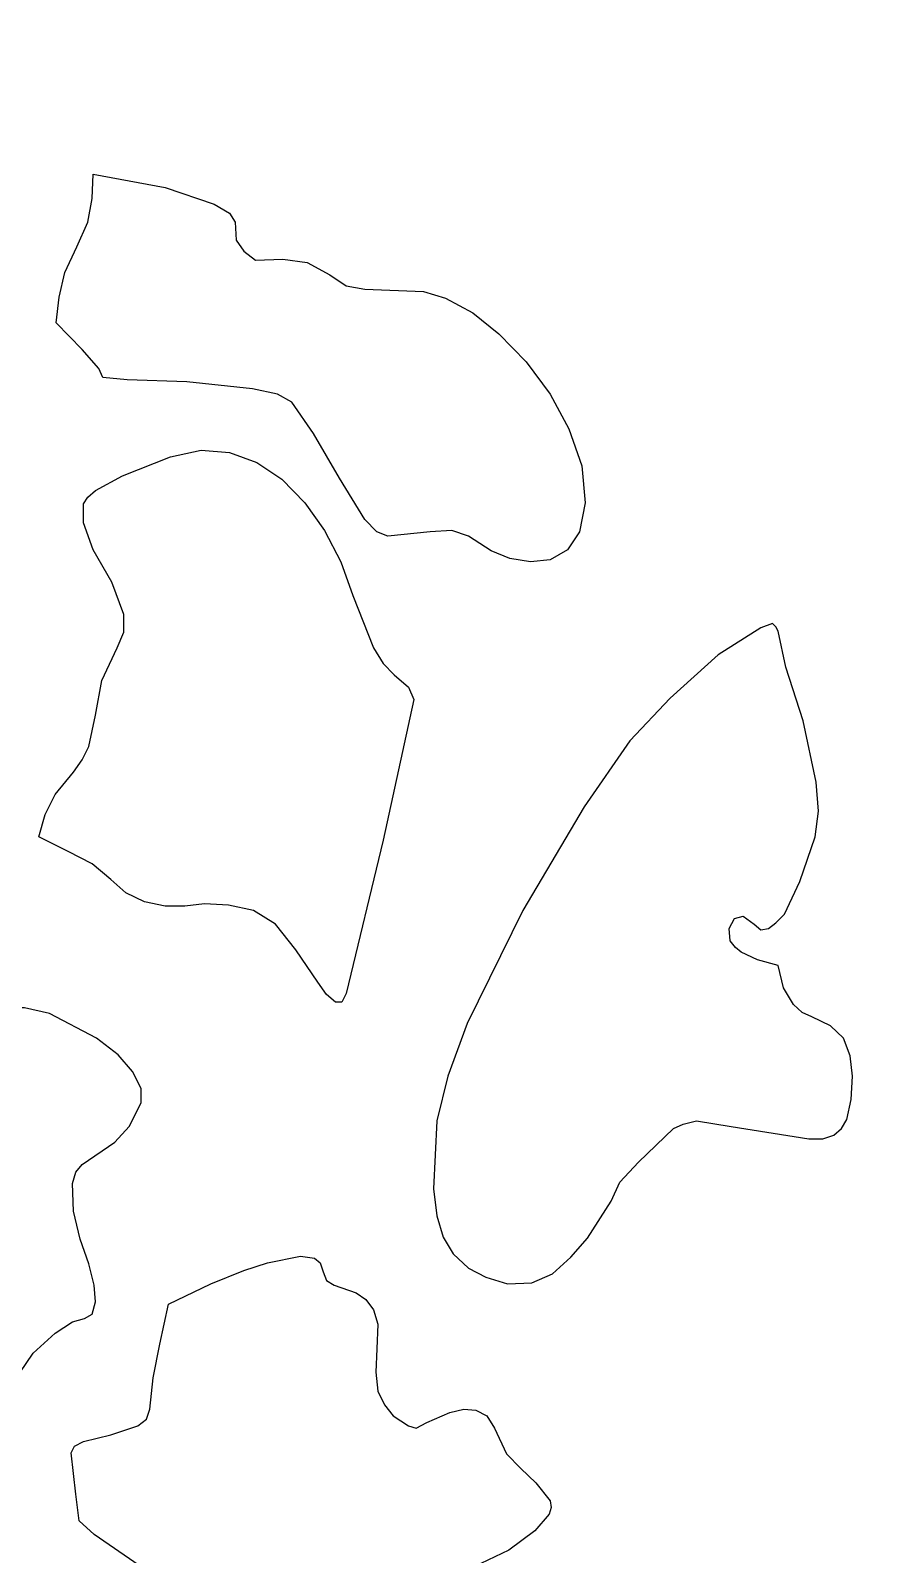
# Model space of a CAD drawing. Header units: centimetres. Extents: x -9.5 to 4.7, y -9.1 to 10.1.
# Drawn here: x 0.928 to 2.793, y -1.647 to 1.648 of the extents above; entities that cross this region are included whole.
import ezdxf

# ---------------------------------------------------------------- set-up
doc = ezdxf.new("R2010")
doc.units = ezdxf.units.CM
doc.header["$MEASUREMENT"] = 0
doc.layers.add('layer 1', color=7, linetype='Continuous')

msp = doc.modelspace()

# ---------------------------------------------------------------- linework, layer by layer
at = {"layer": 'layer 1', "color": 142}
for points, knots in [([(4.65826, -9.10151), (4.65826, -9.10151), (-1.74878, -9.10249), (-1.74878, -9.10249), (-1.74878, -9.10249), (-1.74878, -9.10249), (-1.74878, 10.11864), (-1.74878, 10.11864), (-1.74878, 10.11864), (-1.74878, 10.11864), (4.65826, 10.11864), (4.65826, 10.11864), (4.65826, 10.11864), (4.65826, 10.11864), (4.65826, -9.10151), (4.65826, -9.10151)], [0, 0, 0, 0, 0.2, 0.2, 0.2, 0.2, 0.4, 0.4, 0.4, 0.4, 0.6, 0.6, 0.6, 0.6, 1, 1, 1, 1]), ([(1.08456, 0.89762), (1.08456, 0.89762), (1.13653, 0.8927), (1.13653, 0.8927), (1.13653, 0.8927), (1.13653, 0.8927), (1.26609, 0.88797), (1.26609, 0.88797), (1.26609, 0.88797), (1.26609, 0.88797), (1.40776, 0.8734), (1.40776, 0.8734), (1.40776, 0.8734), (1.40776, 0.8734), (1.46186, 0.86138), (1.46186, 0.86138), (1.46186, 0.86138), (1.46186, 0.86138), (1.49247, 0.84445), (1.49247, 0.84445), (1.49247, 0.84445), (1.49247, 0.84445), (1.53946, 0.7767), (1.53946, 0.7767), (1.53946, 0.7767), (1.53946, 0.7767), (1.59605, 0.6802), (1.59605, 0.6802), (1.59605, 0.6802), (1.59605, 0.6802), (1.65051, 0.59079), (1.65051, 0.59079), (1.65051, 0.59079), (1.65051, 0.59079), (1.6765, 0.5642), (1.6765, 0.5642), (1.6765, 0.5642), (1.6765, 0.5642), (1.69999, 0.55455), (1.69999, 0.55455), (1.69999, 0.55455), (1.69999, 0.55455), (1.79183, 0.5642), (1.79183, 0.5642), (1.79183, 0.5642), (1.79183, 0.5642), (1.83881, 0.56657), (1.83881, 0.56657), (1.83881, 0.56657), (1.83881, 0.56657), (1.87441, 0.55455), (1.87441, 0.55455), (1.87441, 0.55455), (1.87441, 0.55455), (1.92388, 0.52304), (1.92388, 0.52304), (1.92388, 0.52304), (1.92388, 0.52304), (1.96375, 0.50611), (1.96375, 0.50611), (1.96375, 0.50611), (1.96375, 0.50611), (2.0086, 0.49882), (2.0086, 0.49882), (2.0086, 0.49882), (2.0086, 0.49882), (2.05131, 0.50374), (2.05131, 0.50374), (2.05131, 0.50374), (2.05131, 0.50374), (2.08869, 0.52541), (2.08869, 0.52541), (2.08869, 0.52541), (2.08869, 0.52541), (2.11467, 0.5642), (2.11467, 0.5642), (2.11467, 0.5642), (2.11467, 0.5642), (2.12642, 0.62703), (2.12642, 0.62703), (2.12642, 0.62703), (2.12642, 0.62703), (2.11965, 0.70659), (2.11965, 0.70659), (2.11965, 0.70659), (2.11965, 0.70659), (2.09118, 0.78635), (2.09118, 0.78635), (2.09118, 0.78635), (2.09118, 0.78635), (2.05131, 0.86138), (2.05131, 0.86138), (2.05131, 0.86138), (2.05131, 0.86138), (1.99934, 0.9313), (1.99934, 0.9313), (1.99934, 0.9313), (1.99934, 0.9313), (1.94026, 0.99176), (1.94026, 0.99176), (1.94026, 0.99176), (1.94026, 0.99176), (1.88366, 1.03764), (1.88366, 1.03764), (1.88366, 1.03764), (1.88366, 1.03764), (1.82493, 1.06915), (1.82493, 1.06915), (1.82493, 1.06915), (1.82493, 1.06915), (1.77759, 1.08353), (1.77759, 1.08353), (1.77759, 1.08353), (1.77759, 1.08353), (1.65051, 1.08845), (1.65051, 1.08845), (1.65051, 1.08845), (1.65051, 1.08845), (1.61029, 1.09574), (1.61029, 1.09574), (1.61029, 1.09574), (1.61029, 1.09574), (1.57505, 1.11977), (1.57505, 1.11977), (1.57505, 1.11977), (1.57505, 1.11977), (1.52558, 1.14635), (1.52558, 1.14635), (1.52558, 1.14635), (1.52558, 1.14635), (1.47361, 1.15364), (1.47361, 1.15364), (1.47361, 1.15364), (1.47361, 1.15364), (1.41452, 1.15128), (1.41452, 1.15128), (1.41452, 1.15128), (1.41452, 1.15128), (1.38889, 1.17058), (1.38889, 1.17058), (1.38889, 1.17058), (1.38889, 1.17058), (1.37216, 1.1948), (1.37216, 1.1948), (1.37216, 1.1948), (1.37216, 1.1948), (1.37003, 1.2334), (1.37003, 1.2334), (1.37003, 1.2334), (1.37003, 1.2334), (1.35793, 1.2527), (1.35793, 1.2527), (1.35793, 1.2527), (1.35793, 1.2527), (1.32518, 1.272), (1.32518, 1.272), (1.32518, 1.272), (1.32518, 1.272), (1.21911, 1.30824), (1.21911, 1.30824), (1.21911, 1.30824), (1.21911, 1.30824), (1.06356, 1.33719), (1.06356, 1.33719), (1.06356, 1.33719), (1.06356, 1.33719), (1.06107, 1.28421), (1.06107, 1.28421), (1.06107, 1.28421), (1.06107, 1.28421), (1.05181, 1.2334), (1.05181, 1.2334), (1.05181, 1.2334), (1.05181, 1.2334), (1.02796, 1.18023), (1.02796, 1.18023), (1.02796, 1.18023), (1.02796, 1.18023), (1.00198, 1.12469), (1.00198, 1.12469), (1.00198, 1.12469), (1.00198, 1.12469), (0.99023, 1.07152), (0.99023, 1.07152), (0.99023, 1.07152), (0.99023, 1.07152), (0.98311, 1.01598), (0.98311, 1.01598), (0.98311, 1.01598), (0.98311, 1.01598), (1.03971, 0.95788), (1.03971, 0.95788), (1.03971, 0.95788), (1.03971, 0.95788), (1.0753, 0.91692), (1.0753, 0.91692), (1.0753, 0.91692), (1.0753, 0.91692), (1.08456, 0.89762), (1.08456, 0.89762)], [0, 0, 0, 0, 0.0196078, 0.0196078, 0.0196078, 0.0196078, 0.0392157, 0.0392157, 0.0392157, 0.0392157, 0.0588235, 0.0588235, 0.0588235, 0.0588235, 0.0784314, 0.0784314, 0.0784314, 0.0784314, 0.0980392, 0.0980392, 0.0980392, 0.0980392, 0.1176471, 0.1176471, 0.1176471, 0.1176471, 0.1372549, 0.1372549, 0.1372549, 0.1372549, 0.1568627, 0.1568627, 0.1568627, 0.1568627, 0.1764706, 0.1764706, 0.1764706, 0.1764706, 0.1960784, 0.1960784, 0.1960784, 0.1960784, 0.2156863, 0.2156863, 0.2156863, 0.2156863, 0.2352941, 0.2352941, 0.2352941, 0.2352941, 0.254902, 0.254902, 0.254902, 0.254902, 0.2745098, 0.2745098, 0.2745098, 0.2745098, 0.2941176, 0.2941176, 0.2941176, 0.2941176, 0.3137255, 0.3137255, 0.3137255, 0.3137255, 0.3333333, 0.3333333, 0.3333333, 0.3333333, 0.3529412, 0.3529412, 0.3529412, 0.3529412, 0.372549, 0.372549, 0.372549, 0.372549, 0.3921569, 0.3921569, 0.3921569, 0.3921569, 0.4117647, 0.4117647, 0.4117647, 0.4117647, 0.4313725, 0.4313725, 0.4313725, 0.4313725, 0.4509804, 0.4509804, 0.4509804, 0.4509804, 0.4705882, 0.4705882, 0.4705882, 0.4705882, 0.4901961, 0.4901961, 0.4901961, 0.4901961, 0.5098039, 0.5098039, 0.5098039, 0.5098039, 0.5294118, 0.5294118, 0.5294118, 0.5294118, 0.5490196, 0.5490196, 0.5490196, 0.5490196, 0.5686275, 0.5686275, 0.5686275, 0.5686275, 0.5882353, 0.5882353, 0.5882353, 0.5882353, 0.6078431, 0.6078431, 0.6078431, 0.6078431, 0.627451, 0.627451, 0.627451, 0.627451, 0.6470588, 0.6470588, 0.6470588, 0.6470588, 0.6666667, 0.6666667, 0.6666667, 0.6666667, 0.6862745, 0.6862745, 0.6862745, 0.6862745, 0.7058824, 0.7058824, 0.7058824, 0.7058824, 0.7254902, 0.7254902, 0.7254902, 0.7254902, 0.745098, 0.745098, 0.745098, 0.745098, 0.7647059, 0.7647059, 0.7647059, 0.7647059, 0.7843137, 0.7843137, 0.7843137, 0.7843137, 0.8039216, 0.8039216, 0.8039216, 0.8039216, 0.8235294, 0.8235294, 0.8235294, 0.8235294, 0.8431373, 0.8431373, 0.8431373, 0.8431373, 0.8627451, 0.8627451, 0.8627451, 0.8627451, 0.8823529, 0.8823529, 0.8823529, 0.8823529, 0.9019608, 0.9019608, 0.9019608, 0.9019608, 0.9215686, 0.9215686, 0.9215686, 0.9215686, 0.9411765, 0.9411765, 0.9411765, 0.9411765, 0.9607843, 0.9607843, 0.9607843, 0.9607843, 1, 1, 1, 1]), ([(0.94574, -0.09554), (0.94574, -0.09554), (1.0091, -0.12685), (1.0091, -0.12685), (1.0091, -0.12685), (1.0091, -0.12685), (1.06107, -0.15344), (1.06107, -0.15344), (1.06107, -0.15344), (1.06107, -0.15344), (1.10129, -0.18731), (1.10129, -0.18731), (1.10129, -0.18731), (1.10129, -0.18731), (1.13404, -0.21626), (1.13404, -0.21626), (1.13404, -0.21626), (1.13404, -0.21626), (1.17426, -0.23556), (1.17426, -0.23556), (1.17426, -0.23556), (1.17426, -0.23556), (1.21911, -0.24521), (1.21911, -0.24521), (1.21911, -0.24521), (1.21911, -0.24521), (1.26146, -0.24521), (1.26146, -0.24521), (1.26146, -0.24521), (1.26146, -0.24521), (1.30382, -0.24048), (1.30382, -0.24048), (1.30382, -0.24048), (1.30382, -0.24048), (1.35579, -0.24285), (1.35579, -0.24285), (1.35579, -0.24285), (1.35579, -0.24285), (1.40989, -0.25486), (1.40989, -0.25486), (1.40989, -0.25486), (1.40989, -0.25486), (1.45724, -0.28381), (1.45724, -0.28381), (1.45724, -0.28381), (1.45724, -0.28381), (1.50173, -0.33954), (1.50173, -0.33954), (1.50173, -0.33954), (1.50173, -0.33954), (1.54907, -0.40946), (1.54907, -0.40946), (1.54907, -0.40946), (1.54907, -0.40946), (1.56793, -0.43604), (1.56793, -0.43604), (1.56793, -0.43604), (1.56793, -0.43604), (1.5868, -0.45298), (1.5868, -0.45298), (1.5868, -0.45298), (1.5868, -0.45298), (1.60104, -0.45298), (1.60104, -0.45298), (1.60104, -0.45298), (1.60104, -0.45298), (1.61029, -0.43368), (1.61029, -0.43368), (1.61029, -0.43368), (1.61029, -0.43368), (1.69038, -0.10263), (1.69038, -0.10263), (1.69038, -0.10263), (1.69038, -0.10263), (1.75659, 0.20164), (1.75659, 0.20164), (1.75659, 0.20164), (1.75659, 0.20164), (1.74484, 0.22823), (1.74484, 0.22823), (1.74484, 0.22823), (1.74484, 0.22823), (1.71387, 0.25482), (1.71387, 0.25482), (1.71387, 0.25482), (1.71387, 0.25482), (1.69038, 0.27904), (1.69038, 0.27904), (1.69038, 0.27904), (1.69038, 0.27904), (1.66938, 0.31291), (1.66938, 0.31291), (1.66938, 0.31291), (1.66938, 0.31291), (1.62453, 0.42635), (1.62453, 0.42635), (1.62453, 0.42635), (1.62453, 0.42635), (1.59855, 0.49882), (1.59855, 0.49882), (1.59855, 0.49882), (1.59855, 0.49882), (1.56331, 0.56657), (1.56331, 0.56657), (1.56331, 0.56657), (1.56331, 0.56657), (1.52059, 0.62703), (1.52059, 0.62703), (1.52059, 0.62703), (1.52059, 0.62703), (1.47112, 0.67764), (1.47112, 0.67764), (1.47112, 0.67764), (1.47112, 0.67764), (1.41701, 0.71388), (1.41701, 0.71388), (1.41701, 0.71388), (1.41701, 0.71388), (1.35793, 0.73574), (1.35793, 0.73574), (1.35793, 0.73574), (1.35793, 0.73574), (1.2967, 0.74046), (1.2967, 0.74046), (1.2967, 0.74046), (1.2967, 0.74046), (1.23085, 0.72609), (1.23085, 0.72609), (1.23085, 0.72609), (1.23085, 0.72609), (1.12692, 0.68493), (1.12692, 0.68493), (1.12692, 0.68493), (1.12692, 0.68493), (1.06819, 0.65361), (1.06819, 0.65361), (1.06819, 0.65361), (1.06819, 0.65361), (1.05181, 0.63904), (1.05181, 0.63904), (1.05181, 0.63904), (1.05181, 0.63904), (1.0422, 0.62447), (1.0422, 0.62447), (1.0422, 0.62447), (1.0422, 0.62447), (1.0422, 0.5835), (1.0422, 0.5835), (1.0422, 0.5835), (1.0422, 0.5835), (1.06356, 0.52541), (1.06356, 0.52541), (1.06356, 0.52541), (1.06356, 0.52541), (1.10342, 0.45549), (1.10342, 0.45549), (1.10342, 0.45549), (1.10342, 0.45549), (1.12941, 0.38538), (1.12941, 0.38538), (1.12941, 0.38538), (1.12941, 0.38538), (1.12941, 0.34679), (1.12941, 0.34679), (1.12941, 0.34679), (1.12941, 0.34679), (1.11517, 0.31291), (1.11517, 0.31291), (1.11517, 0.31291), (1.11517, 0.31291), (1.08242, 0.2428), (1.08242, 0.2428), (1.08242, 0.2428), (1.08242, 0.2428), (1.06819, 0.16797), (1.06819, 0.16797), (1.06819, 0.16797), (1.06819, 0.16797), (1.05395, 0.10022), (1.05395, 0.10022), (1.05395, 0.10022), (1.05395, 0.10022), (1.03971, 0.07127), (1.03971, 0.07127), (1.03971, 0.07127), (1.03971, 0.07127), (1.02084, 0.04468), (1.02084, 0.04468), (1.02084, 0.04468), (1.02084, 0.04468), (0.98098, -0.00357), (0.98098, -0.00357), (0.98098, -0.00357), (0.98098, -0.00357), (0.95962, -0.04709), (0.95962, -0.04709), (0.95962, -0.04709), (0.95962, -0.04709), (0.94574, -0.09554), (0.94574, -0.09554)], [0, 0, 0, 0, 0.0196078, 0.0196078, 0.0196078, 0.0196078, 0.0392157, 0.0392157, 0.0392157, 0.0392157, 0.0588235, 0.0588235, 0.0588235, 0.0588235, 0.0784314, 0.0784314, 0.0784314, 0.0784314, 0.0980392, 0.0980392, 0.0980392, 0.0980392, 0.1176471, 0.1176471, 0.1176471, 0.1176471, 0.1372549, 0.1372549, 0.1372549, 0.1372549, 0.1568627, 0.1568627, 0.1568627, 0.1568627, 0.1764706, 0.1764706, 0.1764706, 0.1764706, 0.1960784, 0.1960784, 0.1960784, 0.1960784, 0.2156863, 0.2156863, 0.2156863, 0.2156863, 0.2352941, 0.2352941, 0.2352941, 0.2352941, 0.254902, 0.254902, 0.254902, 0.254902, 0.2745098, 0.2745098, 0.2745098, 0.2745098, 0.2941176, 0.2941176, 0.2941176, 0.2941176, 0.3137255, 0.3137255, 0.3137255, 0.3137255, 0.3333333, 0.3333333, 0.3333333, 0.3333333, 0.3529412, 0.3529412, 0.3529412, 0.3529412, 0.372549, 0.372549, 0.372549, 0.372549, 0.3921569, 0.3921569, 0.3921569, 0.3921569, 0.4117647, 0.4117647, 0.4117647, 0.4117647, 0.4313725, 0.4313725, 0.4313725, 0.4313725, 0.4509804, 0.4509804, 0.4509804, 0.4509804, 0.4705882, 0.4705882, 0.4705882, 0.4705882, 0.4901961, 0.4901961, 0.4901961, 0.4901961, 0.5098039, 0.5098039, 0.5098039, 0.5098039, 0.5294118, 0.5294118, 0.5294118, 0.5294118, 0.5490196, 0.5490196, 0.5490196, 0.5490196, 0.5686275, 0.5686275, 0.5686275, 0.5686275, 0.5882353, 0.5882353, 0.5882353, 0.5882353, 0.6078431, 0.6078431, 0.6078431, 0.6078431, 0.627451, 0.627451, 0.627451, 0.627451, 0.6470588, 0.6470588, 0.6470588, 0.6470588, 0.6666667, 0.6666667, 0.6666667, 0.6666667, 0.6862745, 0.6862745, 0.6862745, 0.6862745, 0.7058824, 0.7058824, 0.7058824, 0.7058824, 0.7254902, 0.7254902, 0.7254902, 0.7254902, 0.745098, 0.745098, 0.745098, 0.745098, 0.7647059, 0.7647059, 0.7647059, 0.7647059, 0.7843137, 0.7843137, 0.7843137, 0.7843137, 0.8039216, 0.8039216, 0.8039216, 0.8039216, 0.8235294, 0.8235294, 0.8235294, 0.8235294, 0.8431373, 0.8431373, 0.8431373, 0.8431373, 0.8627451, 0.8627451, 0.8627451, 0.8627451, 0.8823529, 0.8823529, 0.8823529, 0.8823529, 0.9019608, 0.9019608, 0.9019608, 0.9019608, 0.9215686, 0.9215686, 0.9215686, 0.9215686, 0.9411765, 0.9411765, 0.9411765, 0.9411765, 0.9607843, 0.9607843, 0.9607843, 0.9607843, 1, 1, 1, 1]), ([(2.20188, -0.84193), (2.20188, -0.84193), (2.18301, -0.88309), (2.18301, -0.88309), (2.18301, -0.88309), (2.18301, -0.88309), (2.1314, -0.96285), (2.1314, -0.96285), (2.1314, -0.96285), (2.1314, -0.96285), (2.0958, -1.00381), (2.0958, -1.00381), (2.0958, -1.00381), (2.0958, -1.00381), (2.05594, -1.04005), (2.05594, -1.04005), (2.05594, -1.04005), (2.05594, -1.04005), (2.01109, -1.05955), (2.01109, -1.05955), (2.01109, -1.05955), (2.01109, -1.05955), (1.95912, -1.06191), (1.95912, -1.06191), (1.95912, -1.06191), (1.95912, -1.06191), (1.91214, -1.04734), (1.91214, -1.04734), (1.91214, -1.04734), (1.91214, -1.04734), (1.87441, -1.02804), (1.87441, -1.02804), (1.87441, -1.02804), (1.87441, -1.02804), (1.8413, -0.99672), (1.8413, -0.99672), (1.8413, -0.99672), (1.8413, -0.99672), (1.81995, -0.96049), (1.81995, -0.96049), (1.81995, -0.96049), (1.81995, -0.96049), (1.80606, -0.9144), (1.80606, -0.9144), (1.80606, -0.9144), (1.80606, -0.9144), (1.79894, -0.85651), (1.79894, -0.85651), (1.79894, -0.85651), (1.79894, -0.85651), (1.80606, -0.7092), (1.80606, -0.7092), (1.80606, -0.7092), (1.80606, -0.7092), (1.82956, -0.6125), (1.82956, -0.6125), (1.82956, -0.6125), (1.82956, -0.6125), (1.87191, -0.49887), (1.87191, -0.49887), (1.87191, -0.49887), (1.87191, -0.49887), (1.99222, -0.25486), (1.99222, -0.25486), (1.99222, -0.25486), (1.99222, -0.25486), (2.12428, -0.03015), (2.12428, -0.03015), (2.12428, -0.03015), (2.12428, -0.03015), (2.22323, 0.11243), (2.22323, 0.11243), (2.22323, 0.11243), (2.22323, 0.11243), (2.31044, 0.2042), (2.31044, 0.2042), (2.31044, 0.2042), (2.31044, 0.2042), (2.41402, 0.29834), (2.41402, 0.29834), (2.41402, 0.29834), (2.41402, 0.29834), (2.50621, 0.35644), (2.50621, 0.35644), (2.50621, 0.35644), (2.50621, 0.35644), (2.53184, 0.36609), (2.53184, 0.36609), (2.53184, 0.36609), (2.53184, 0.36609), (2.53896, 0.3588), (2.53896, 0.3588), (2.53896, 0.3588), (2.53896, 0.3588), (2.54394, 0.34915), (2.54394, 0.34915), (2.54394, 0.34915), (2.54394, 0.34915), (2.56031, 0.27175), (2.56031, 0.27175), (2.56031, 0.27175), (2.56031, 0.27175), (2.59804, 0.15576), (2.59804, 0.15576), (2.59804, 0.15576), (2.59804, 0.15576), (2.62616, 0.02302), (2.62616, 0.02302), (2.62616, 0.02302), (2.62616, 0.02302), (2.63115, -0.0398), (2.63115, -0.0398), (2.63115, -0.0398), (2.63115, -0.0398), (2.62403, -0.09554), (2.62403, -0.09554), (2.62403, -0.09554), (2.62403, -0.09554), (2.59093, -0.19204), (2.59093, -0.19204), (2.59093, -0.19204), (2.59093, -0.19204), (2.55782, -0.26215), (2.55782, -0.26215), (2.55782, -0.26215), (2.55782, -0.26215), (2.53896, -0.28145), (2.53896, -0.28145), (2.53896, -0.28145), (2.53896, -0.28145), (2.52258, -0.29366), (2.52258, -0.29366), (2.52258, -0.29366), (2.52258, -0.29366), (2.50621, -0.29602), (2.50621, -0.29602), (2.50621, -0.29602), (2.50621, -0.29602), (2.49197, -0.28381), (2.49197, -0.28381), (2.49197, -0.28381), (2.49197, -0.28381), (2.46848, -0.26707), (2.46848, -0.26707), (2.46848, -0.26707), (2.46848, -0.26707), (2.44962, -0.2718), (2.44962, -0.2718), (2.44962, -0.2718), (2.44962, -0.2718), (2.43787, -0.29366), (2.43787, -0.29366), (2.43787, -0.29366), (2.43787, -0.29366), (2.44, -0.32005), (2.44, -0.32005), (2.44, -0.32005), (2.44, -0.32005), (2.45175, -0.33462), (2.45175, -0.33462), (2.45175, -0.33462), (2.45175, -0.33462), (2.4635, -0.34427), (2.4635, -0.34427), (2.4635, -0.34427), (2.4635, -0.34427), (2.49909, -0.36121), (2.49909, -0.36121), (2.49909, -0.36121), (2.49909, -0.36121), (2.54394, -0.37322), (2.54394, -0.37322), (2.54394, -0.37322), (2.54394, -0.37322), (2.55569, -0.42167), (2.55569, -0.42167), (2.55569, -0.42167), (2.55569, -0.42167), (2.57669, -0.4579), (2.57669, -0.4579), (2.57669, -0.4579), (2.57669, -0.4579), (2.59555, -0.47484), (2.59555, -0.47484), (2.59555, -0.47484), (2.59555, -0.47484), (2.61691, -0.48449), (2.61691, -0.48449), (2.61691, -0.48449), (2.61691, -0.48449), (2.65678, -0.50379), (2.65678, -0.50379), (2.65678, -0.50379), (2.65678, -0.50379), (2.68525, -0.53038), (2.68525, -0.53038), (2.68525, -0.53038), (2.68525, -0.53038), (2.69949, -0.56898), (2.69949, -0.56898), (2.69949, -0.56898), (2.69949, -0.56898), (2.70412, -0.6125), (2.70412, -0.6125), (2.70412, -0.6125), (2.70412, -0.6125), (2.70163, -0.66331), (2.70163, -0.66331), (2.70163, -0.66331), (2.70163, -0.66331), (2.69237, -0.70664), (2.69237, -0.70664), (2.69237, -0.70664), (2.69237, -0.70664), (2.68062, -0.72613), (2.68062, -0.72613), (2.68062, -0.72613), (2.68062, -0.72613), (2.6639, -0.74051), (2.6639, -0.74051), (2.6639, -0.74051), (2.6639, -0.74051), (2.6404, -0.7478), (2.6404, -0.7478), (2.6404, -0.7478), (2.6404, -0.7478), (2.60979, -0.7478), (2.60979, -0.7478), (2.60979, -0.7478), (2.60979, -0.7478), (2.4425, -0.72121), (2.4425, -0.72121), (2.4425, -0.72121), (2.4425, -0.72121), (2.36704, -0.7092), (2.36704, -0.7092), (2.36704, -0.7092), (2.36704, -0.7092), (2.33856, -0.71629), (2.33856, -0.71629), (2.33856, -0.71629), (2.33856, -0.71629), (2.31756, -0.72613), (2.31756, -0.72613), (2.31756, -0.72613), (2.31756, -0.72613), (2.2421, -0.79861), (2.2421, -0.79861), (2.2421, -0.79861), (2.2421, -0.79861), (2.20188, -0.84193), (2.20188, -0.84193)], [0, 0, 0, 0, 0.015625, 0.015625, 0.015625, 0.015625, 0.03125, 0.03125, 0.03125, 0.03125, 0.046875, 0.046875, 0.046875, 0.046875, 0.0625, 0.0625, 0.0625, 0.0625, 0.078125, 0.078125, 0.078125, 0.078125, 0.09375, 0.09375, 0.09375, 0.09375, 0.109375, 0.109375, 0.109375, 0.109375, 0.125, 0.125, 0.125, 0.125, 0.140625, 0.140625, 0.140625, 0.140625, 0.15625, 0.15625, 0.15625, 0.15625, 0.171875, 0.171875, 0.171875, 0.171875, 0.1875, 0.1875, 0.1875, 0.1875, 0.203125, 0.203125, 0.203125, 0.203125, 0.21875, 0.21875, 0.21875, 0.21875, 0.234375, 0.234375, 0.234375, 0.234375, 0.25, 0.25, 0.25, 0.25, 0.265625, 0.265625, 0.265625, 0.265625, 0.28125, 0.28125, 0.28125, 0.28125, 0.296875, 0.296875, 0.296875, 0.296875, 0.3125, 0.3125, 0.3125, 0.3125, 0.328125, 0.328125, 0.328125, 0.328125, 0.34375, 0.34375, 0.34375, 0.34375, 0.359375, 0.359375, 0.359375, 0.359375, 0.375, 0.375, 0.375, 0.375, 0.390625, 0.390625, 0.390625, 0.390625, 0.40625, 0.40625, 0.40625, 0.40625, 0.421875, 0.421875, 0.421875, 0.421875, 0.4375, 0.4375, 0.4375, 0.4375, 0.453125, 0.453125, 0.453125, 0.453125, 0.46875, 0.46875, 0.46875, 0.46875, 0.484375, 0.484375, 0.484375, 0.484375, 0.5, 0.5, 0.5, 0.5, 0.515625, 0.515625, 0.515625, 0.515625, 0.53125, 0.53125, 0.53125, 0.53125, 0.546875, 0.546875, 0.546875, 0.546875, 0.5625, 0.5625, 0.5625, 0.5625, 0.578125, 0.578125, 0.578125, 0.578125, 0.59375, 0.59375, 0.59375, 0.59375, 0.609375, 0.609375, 0.609375, 0.609375, 0.625, 0.625, 0.625, 0.625, 0.640625, 0.640625, 0.640625, 0.640625, 0.65625, 0.65625, 0.65625, 0.65625, 0.671875, 0.671875, 0.671875, 0.671875, 0.6875, 0.6875, 0.6875, 0.6875, 0.703125, 0.703125, 0.703125, 0.703125, 0.71875, 0.71875, 0.71875, 0.71875, 0.734375, 0.734375, 0.734375, 0.734375, 0.75, 0.75, 0.75, 0.75, 0.765625, 0.765625, 0.765625, 0.765625, 0.78125, 0.78125, 0.78125, 0.78125, 0.796875, 0.796875, 0.796875, 0.796875, 0.8125, 0.8125, 0.8125, 0.8125, 0.828125, 0.828125, 0.828125, 0.828125, 0.84375, 0.84375, 0.84375, 0.84375, 0.859375, 0.859375, 0.859375, 0.859375, 0.875, 0.875, 0.875, 0.875, 0.890625, 0.890625, 0.890625, 0.890625, 0.90625, 0.90625, 0.90625, 0.90625, 0.921875, 0.921875, 0.921875, 0.921875, 0.9375, 0.9375, 0.9375, 0.9375, 0.953125, 0.953125, 0.953125, 0.953125, 0.96875, 0.96875, 0.96875, 0.96875, 1, 1, 1, 1]), ([(1.04469, -1.13675), (1.04469, -1.13675), (1.01871, -1.14403), (1.01871, -1.14403), (1.01871, -1.14403), (1.01871, -1.14403), (0.98098, -1.16826), (0.98098, -1.16826), (0.98098, -1.16826), (0.98098, -1.16826), (0.93364, -1.21158), (0.93364, -1.21158), (0.93364, -1.21158), (0.93364, -1.21158), (0.89128, -1.27441), (0.89128, -1.27441), (0.89128, -1.27441), (0.89128, -1.27441), (0.87028, -1.30592), (0.87028, -1.30592), (0.87028, -1.30592), (0.87028, -1.30592), (0.84892, -1.32285), (0.84892, -1.32285), (0.84892, -1.32285), (0.84892, -1.32285), (0.80194, -1.33723), (0.80194, -1.33723), (0.80194, -1.33723), (0.80194, -1.33723), (0.75709, -1.34215), (0.75709, -1.34215), (0.75709, -1.34215), (0.75709, -1.34215), (0.73822, -1.3518), (0.73822, -1.3518), (0.73822, -1.3518), (0.73822, -1.3518), (0.72149, -1.3711), (0.72149, -1.3711), (0.72149, -1.3711), (0.72149, -1.3711), (0.69088, -1.40734), (0.69088, -1.40734), (0.69088, -1.40734), (0.69088, -1.40734), (0.65564, -1.42664), (0.65564, -1.42664), (0.65564, -1.42664), (0.65564, -1.42664), (0.61791, -1.42191), (0.61791, -1.42191), (0.61791, -1.42191), (0.61791, -1.42191), (0.58267, -1.3904), (0.58267, -1.3904), (0.58267, -1.3904), (0.58267, -1.3904), (0.54245, -1.30592), (0.54245, -1.30592), (0.54245, -1.30592), (0.54245, -1.30592), (0.51184, -1.16097), (0.51184, -1.16097), (0.51184, -1.16097), (0.51184, -1.16097), (0.50472, -1.07629), (0.50472, -1.07629), (0.50472, -1.07629), (0.50472, -1.07629), (0.50472, -0.98451), (0.50472, -0.98451), (0.50472, -0.98451), (0.50472, -0.98451), (0.51433, -0.8951), (0.51433, -0.8951), (0.51433, -0.8951), (0.51433, -0.8951), (0.53782, -0.8057), (0.53782, -0.8057), (0.53782, -0.8057), (0.53782, -0.8057), (0.57093, -0.7285), (0.57093, -0.7285), (0.57093, -0.7285), (0.57093, -0.7285), (0.60866, -0.65839), (0.60866, -0.65839), (0.60866, -0.65839), (0.60866, -0.65839), (0.65102, -0.60285), (0.65102, -0.60285), (0.65102, -0.60285), (0.65102, -0.60285), (0.69088, -0.5544), (0.69088, -0.5544), (0.69088, -0.5544), (0.69088, -0.5544), (0.73573, -0.51817), (0.73573, -0.51817), (0.73573, -0.51817), (0.73573, -0.51817), (0.77809, -0.49178), (0.77809, -0.49178), (0.77809, -0.49178), (0.77809, -0.49178), (0.86779, -0.46519), (0.86779, -0.46519), (0.86779, -0.46519), (0.86779, -0.46519), (0.91477, -0.46519), (0.91477, -0.46519), (0.91477, -0.46519), (0.91477, -0.46519), (0.96923, -0.4772), (0.96923, -0.4772), (0.96923, -0.4772), (0.96923, -0.4772), (1.07068, -0.53038), (1.07068, -0.53038), (1.07068, -0.53038), (1.07068, -0.53038), (1.11766, -0.56661), (1.11766, -0.56661), (1.11766, -0.56661), (1.11766, -0.56661), (1.14827, -0.60285), (1.14827, -0.60285), (1.14827, -0.60285), (1.14827, -0.60285), (1.16714, -0.63909), (1.16714, -0.63909), (1.16714, -0.63909), (1.16714, -0.63909), (1.16714, -0.6704), (1.16714, -0.6704), (1.16714, -0.6704), (1.16714, -0.6704), (1.14115, -0.72121), (1.14115, -0.72121), (1.14115, -0.72121), (1.14115, -0.72121), (1.11054, -0.75508), (1.11054, -0.75508), (1.11054, -0.75508), (1.11054, -0.75508), (1.03971, -0.80333), (1.03971, -0.80333), (1.03971, -0.80333), (1.03971, -0.80333), (1.02583, -0.82027), (1.02583, -0.82027), (1.02583, -0.82027), (1.02583, -0.82027), (1.01871, -0.84449), (1.01871, -0.84449), (1.01871, -0.84449), (1.01871, -0.84449), (1.02084, -0.90475), (1.02084, -0.90475), (1.02084, -0.90475), (1.02084, -0.90475), (1.03508, -0.96521), (1.03508, -0.96521), (1.03508, -0.96521), (1.03508, -0.96521), (1.05395, -1.01839), (1.05395, -1.01839), (1.05395, -1.01839), (1.05395, -1.01839), (1.06569, -1.06427), (1.06569, -1.06427), (1.06569, -1.06427), (1.06569, -1.06427), (1.06819, -1.10051), (1.06819, -1.10051), (1.06819, -1.10051), (1.06819, -1.10051), (1.06107, -1.1271), (1.06107, -1.1271), (1.06107, -1.1271), (1.06107, -1.1271), (1.04469, -1.13675), (1.04469, -1.13675)], [0, 0, 0, 0, 0.0212766, 0.0212766, 0.0212766, 0.0212766, 0.0425532, 0.0425532, 0.0425532, 0.0425532, 0.0638298, 0.0638298, 0.0638298, 0.0638298, 0.0851064, 0.0851064, 0.0851064, 0.0851064, 0.106383, 0.106383, 0.106383, 0.106383, 0.1276596, 0.1276596, 0.1276596, 0.1276596, 0.1489362, 0.1489362, 0.1489362, 0.1489362, 0.1702128, 0.1702128, 0.1702128, 0.1702128, 0.1914894, 0.1914894, 0.1914894, 0.1914894, 0.212766, 0.212766, 0.212766, 0.212766, 0.2340426, 0.2340426, 0.2340426, 0.2340426, 0.2553191, 0.2553191, 0.2553191, 0.2553191, 0.2765957, 0.2765957, 0.2765957, 0.2765957, 0.2978723, 0.2978723, 0.2978723, 0.2978723, 0.3191489, 0.3191489, 0.3191489, 0.3191489, 0.3404255, 0.3404255, 0.3404255, 0.3404255, 0.3617021, 0.3617021, 0.3617021, 0.3617021, 0.3829787, 0.3829787, 0.3829787, 0.3829787, 0.4042553, 0.4042553, 0.4042553, 0.4042553, 0.4255319, 0.4255319, 0.4255319, 0.4255319, 0.4468085, 0.4468085, 0.4468085, 0.4468085, 0.4680851, 0.4680851, 0.4680851, 0.4680851, 0.4893617, 0.4893617, 0.4893617, 0.4893617, 0.5106383, 0.5106383, 0.5106383, 0.5106383, 0.5319149, 0.5319149, 0.5319149, 0.5319149, 0.5531915, 0.5531915, 0.5531915, 0.5531915, 0.5744681, 0.5744681, 0.5744681, 0.5744681, 0.5957447, 0.5957447, 0.5957447, 0.5957447, 0.6170213, 0.6170213, 0.6170213, 0.6170213, 0.6382979, 0.6382979, 0.6382979, 0.6382979, 0.6595745, 0.6595745, 0.6595745, 0.6595745, 0.6808511, 0.6808511, 0.6808511, 0.6808511, 0.7021277, 0.7021277, 0.7021277, 0.7021277, 0.7234043, 0.7234043, 0.7234043, 0.7234043, 0.7446809, 0.7446809, 0.7446809, 0.7446809, 0.7659574, 0.7659574, 0.7659574, 0.7659574, 0.787234, 0.787234, 0.787234, 0.787234, 0.8085106, 0.8085106, 0.8085106, 0.8085106, 0.8297872, 0.8297872, 0.8297872, 0.8297872, 0.8510638, 0.8510638, 0.8510638, 0.8510638, 0.8723404, 0.8723404, 0.8723404, 0.8723404, 0.893617, 0.893617, 0.893617, 0.893617, 0.9148936, 0.9148936, 0.9148936, 0.9148936, 0.9361702, 0.9361702, 0.9361702, 0.9361702, 0.9574468, 0.9574468, 0.9574468, 0.9574468, 1, 1, 1, 1]), ([(1.03295, -1.57415), (1.03295, -1.57415), (1.06569, -1.6031), (1.06569, -1.6031), (1.06569, -1.6031), (1.06569, -1.6031), (1.16251, -1.67065), (1.16251, -1.67065), (1.16251, -1.67065), (1.16251, -1.67065), (1.22836, -1.70452), (1.22836, -1.70452), (1.22836, -1.70452), (1.22836, -1.70452), (1.30845, -1.73347), (1.30845, -1.73347), (1.30845, -1.73347), (1.30845, -1.73347), (1.39352, -1.75533), (1.39352, -1.75533), (1.39352, -1.75533), (1.39352, -1.75533), (1.48998, -1.76498), (1.48998, -1.76498), (1.48998, -1.76498), (1.48998, -1.76498), (1.59143, -1.75769), (1.59143, -1.75769), (1.59143, -1.75769), (1.59143, -1.75769), (1.69287, -1.73839), (1.69287, -1.73839), (1.69287, -1.73839), (1.69287, -1.73839), (1.79432, -1.70944), (1.79432, -1.70944), (1.79432, -1.70944), (1.79432, -1.70944), (1.88615, -1.67321), (1.88615, -1.67321), (1.88615, -1.67321), (1.88615, -1.67321), (1.96161, -1.63697), (1.96161, -1.63697), (1.96161, -1.63697), (1.96161, -1.63697), (2.01821, -1.59581), (2.01821, -1.59581), (2.01821, -1.59581), (2.01821, -1.59581), (2.04882, -1.55957), (2.04882, -1.55957), (2.04882, -1.55957), (2.04882, -1.55957), (2.05345, -1.545), (2.05345, -1.545), (2.05345, -1.545), (2.05345, -1.545), (2.05131, -1.53062), (2.05131, -1.53062), (2.05131, -1.53062), (2.05131, -1.53062), (2.02034, -1.49202), (2.02034, -1.49202), (2.02034, -1.49202), (2.02034, -1.49202), (1.9876, -1.46051), (1.9876, -1.46051), (1.9876, -1.46051), (1.9876, -1.46051), (1.95698, -1.4292), (1.95698, -1.4292), (1.95698, -1.4292), (1.95698, -1.4292), (1.931, -1.37347), (1.931, -1.37347), (1.931, -1.37347), (1.931, -1.37347), (1.91427, -1.34688), (1.91427, -1.34688), (1.91427, -1.34688), (1.91427, -1.34688), (1.89078, -1.33487), (1.89078, -1.33487), (1.89078, -1.33487), (1.89078, -1.33487), (1.86479, -1.3325), (1.86479, -1.3325), (1.86479, -1.3325), (1.86479, -1.3325), (1.83418, -1.33979), (1.83418, -1.33979), (1.83418, -1.33979), (1.83418, -1.33979), (1.78471, -1.36145), (1.78471, -1.36145), (1.78471, -1.36145), (1.78471, -1.36145), (1.76121, -1.37347), (1.76121, -1.37347), (1.76121, -1.37347), (1.76121, -1.37347), (1.74484, -1.36874), (1.74484, -1.36874), (1.74484, -1.36874), (1.74484, -1.36874), (1.71174, -1.34688), (1.71174, -1.34688), (1.71174, -1.34688), (1.71174, -1.34688), (1.69287, -1.32285), (1.69287, -1.32285), (1.69287, -1.32285), (1.69287, -1.32285), (1.67863, -1.2939), (1.67863, -1.2939), (1.67863, -1.2939), (1.67863, -1.2939), (1.67401, -1.25274), (1.67401, -1.25274), (1.67401, -1.25274), (1.67401, -1.25274), (1.6765, -1.20193), (1.6765, -1.20193), (1.6765, -1.20193), (1.6765, -1.20193), (1.67863, -1.14876), (1.67863, -1.14876), (1.67863, -1.14876), (1.67863, -1.14876), (1.66938, -1.11745), (1.66938, -1.11745), (1.66938, -1.11745), (1.66938, -1.11745), (1.65265, -1.09578), (1.65265, -1.09578), (1.65265, -1.09578), (1.65265, -1.09578), (1.63165, -1.08121), (1.63165, -1.08121), (1.63165, -1.08121), (1.63165, -1.08121), (1.58431, -1.06427), (1.58431, -1.06427), (1.58431, -1.06427), (1.58431, -1.06427), (1.56793, -1.05462), (1.56793, -1.05462), (1.56793, -1.05462), (1.56793, -1.05462), (1.56082, -1.03532), (1.56082, -1.03532), (1.56082, -1.03532), (1.56082, -1.03532), (1.5537, -1.01602), (1.5537, -1.01602), (1.5537, -1.01602), (1.5537, -1.01602), (1.54195, -1.00637), (1.54195, -1.00637), (1.54195, -1.00637), (1.54195, -1.00637), (1.51134, -1.00145), (1.51134, -1.00145), (1.51134, -1.00145), (1.51134, -1.00145), (1.44051, -1.01602), (1.44051, -1.01602), (1.44051, -1.01602), (1.44051, -1.01602), (1.38889, -1.03296), (1.38889, -1.03296), (1.38889, -1.03296), (1.38889, -1.03296), (1.31806, -1.06191), (1.31806, -1.06191), (1.31806, -1.06191), (1.31806, -1.06191), (1.22623, -1.10543), (1.22623, -1.10543), (1.22623, -1.10543), (1.22623, -1.10543), (1.20736, -1.19228), (1.20736, -1.19228), (1.20736, -1.19228), (1.20736, -1.19228), (1.19312, -1.26476), (1.19312, -1.26476), (1.19312, -1.26476), (1.19312, -1.26476), (1.186, -1.3325), (1.186, -1.3325), (1.186, -1.3325), (1.186, -1.3325), (1.17889, -1.35417), (1.17889, -1.35417), (1.17889, -1.35417), (1.17889, -1.35417), (1.16002, -1.36874), (1.16002, -1.36874), (1.16002, -1.36874), (1.16002, -1.36874), (1.10129, -1.38804), (1.10129, -1.38804), (1.10129, -1.38804), (1.10129, -1.38804), (1.0422, -1.40261), (1.0422, -1.40261), (1.0422, -1.40261), (1.0422, -1.40261), (1.02334, -1.41226), (1.02334, -1.41226), (1.02334, -1.41226), (1.02334, -1.41226), (1.01622, -1.42664), (1.01622, -1.42664), (1.01622, -1.42664), (1.01622, -1.42664), (1.02583, -1.51605), (1.02583, -1.51605), (1.02583, -1.51605), (1.02583, -1.51605), (1.03295, -1.57415), (1.03295, -1.57415)], [0, 0, 0, 0, 0.0175439, 0.0175439, 0.0175439, 0.0175439, 0.0350877, 0.0350877, 0.0350877, 0.0350877, 0.0526316, 0.0526316, 0.0526316, 0.0526316, 0.0701754, 0.0701754, 0.0701754, 0.0701754, 0.0877193, 0.0877193, 0.0877193, 0.0877193, 0.1052632, 0.1052632, 0.1052632, 0.1052632, 0.122807, 0.122807, 0.122807, 0.122807, 0.1403509, 0.1403509, 0.1403509, 0.1403509, 0.1578947, 0.1578947, 0.1578947, 0.1578947, 0.1754386, 0.1754386, 0.1754386, 0.1754386, 0.1929825, 0.1929825, 0.1929825, 0.1929825, 0.2105263, 0.2105263, 0.2105263, 0.2105263, 0.2280702, 0.2280702, 0.2280702, 0.2280702, 0.245614, 0.245614, 0.245614, 0.245614, 0.2631579, 0.2631579, 0.2631579, 0.2631579, 0.2807018, 0.2807018, 0.2807018, 0.2807018, 0.2982456, 0.2982456, 0.2982456, 0.2982456, 0.3157895, 0.3157895, 0.3157895, 0.3157895, 0.3333333, 0.3333333, 0.3333333, 0.3333333, 0.3508772, 0.3508772, 0.3508772, 0.3508772, 0.3684211, 0.3684211, 0.3684211, 0.3684211, 0.3859649, 0.3859649, 0.3859649, 0.3859649, 0.4035088, 0.4035088, 0.4035088, 0.4035088, 0.4210526, 0.4210526, 0.4210526, 0.4210526, 0.4385965, 0.4385965, 0.4385965, 0.4385965, 0.4561404, 0.4561404, 0.4561404, 0.4561404, 0.4736842, 0.4736842, 0.4736842, 0.4736842, 0.4912281, 0.4912281, 0.4912281, 0.4912281, 0.5087719, 0.5087719, 0.5087719, 0.5087719, 0.5263158, 0.5263158, 0.5263158, 0.5263158, 0.5438596, 0.5438596, 0.5438596, 0.5438596, 0.5614035, 0.5614035, 0.5614035, 0.5614035, 0.5789474, 0.5789474, 0.5789474, 0.5789474, 0.5964912, 0.5964912, 0.5964912, 0.5964912, 0.6140351, 0.6140351, 0.6140351, 0.6140351, 0.6315789, 0.6315789, 0.6315789, 0.6315789, 0.6491228, 0.6491228, 0.6491228, 0.6491228, 0.6666667, 0.6666667, 0.6666667, 0.6666667, 0.6842105, 0.6842105, 0.6842105, 0.6842105, 0.7017544, 0.7017544, 0.7017544, 0.7017544, 0.7192982, 0.7192982, 0.7192982, 0.7192982, 0.7368421, 0.7368421, 0.7368421, 0.7368421, 0.754386, 0.754386, 0.754386, 0.754386, 0.7719298, 0.7719298, 0.7719298, 0.7719298, 0.7894737, 0.7894737, 0.7894737, 0.7894737, 0.8070175, 0.8070175, 0.8070175, 0.8070175, 0.8245614, 0.8245614, 0.8245614, 0.8245614, 0.8421053, 0.8421053, 0.8421053, 0.8421053, 0.8596491, 0.8596491, 0.8596491, 0.8596491, 0.877193, 0.877193, 0.877193, 0.877193, 0.8947368, 0.8947368, 0.8947368, 0.8947368, 0.9122807, 0.9122807, 0.9122807, 0.9122807, 0.9298246, 0.9298246, 0.9298246, 0.9298246, 0.9473684, 0.9473684, 0.9473684, 0.9473684, 0.9649123, 0.9649123, 0.9649123, 0.9649123, 1, 1, 1, 1])]:
    msp.add_open_spline(points, degree=3, knots=knots, dxfattribs=at)

doc.saveas('drawing.dxf')
